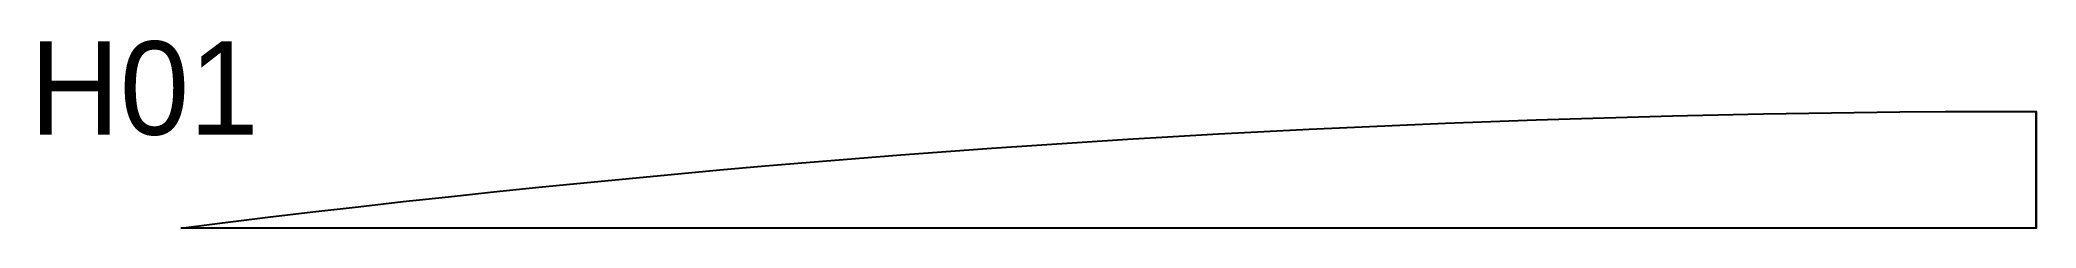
# Model space of a CAD drawing. Header units: millimetres. Extents: x 44 to 900, y 0 to 81.
import ezdxf

# ---------------------------------------------------------------- set-up
doc = ezdxf.new("R2010")
doc.units = ezdxf.units.MM
for name, color, linetype in [('CUT', 1, 'Continuous'), ('ID', 3, 'Continuous'), ('MERID', 40, 'Continuous')]:
    doc.layers.add(name, color=color, linetype=linetype)

msp = doc.modelspace()

# ---------------------------------------------------------------- linework, layer by layer
at = {"layer": 'CUT'}
msp.add_lwpolyline([(104.72, 0), (122.69, 2.25), (142.03, 4.6), (161.38, 6.9), (180.73, 9.13), (200.09, 11.31), (219.46, 13.43), (238.83, 15.49), (258.21, 17.48), (277.59, 19.42), (296.98, 21.3), (316.38, 23.12), (335.78, 24.88), (355.19, 26.59), (374.6, 28.23), (394.02, 29.81), (413.44, 31.33), (432.87, 32.79), (452.3, 34.2), (471.73, 35.54), (491.17, 36.83), (510.61, 38.05), (530.06, 39.21), (549.51, 40.32), (568.96, 41.37), (588.42, 42.35), (607.88, 43.28), (627.34, 44.14), (646.81, 44.95), (666.27, 45.7), (685.74, 46.38), (705.21, 47.01), (724.69, 47.58), (744.16, 48.09), (763.64, 48.54), (783.12, 48.92), (802.6, 49.25), (822.08, 49.52), (841.56, 49.73), (861.04, 49.88), (880.52, 49.97), (900, 50), (900, 0), (104.72, 0)], close=True, dxfattribs=at)
at = {"layer": 'MERID'}
msp.add_lwpolyline([(900, 0), (900, 50)], dxfattribs=at)

# ---------------------------------------------------------------- texts
at = {"layer": 'ID'}
msp.add_text('H01', height=40, dxfattribs=at).set_placement((40, 40))

doc.saveas('drawing.dxf')
